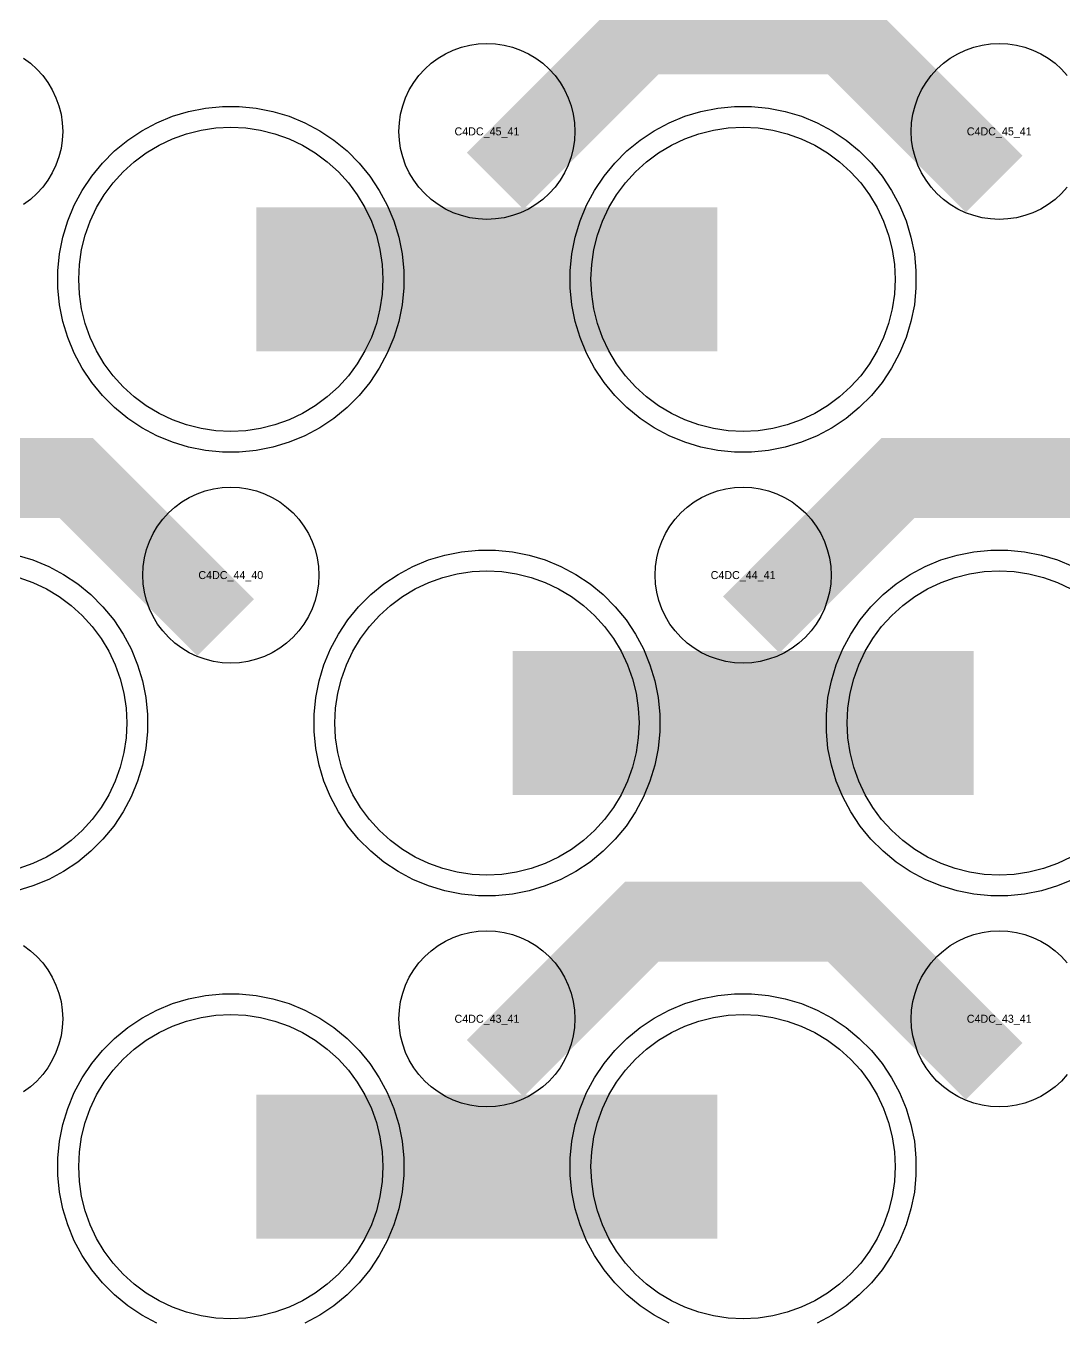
# Model space of a CAD drawing. Extents: x -11880 to 11880, y -14992 to 14992.
# Drawn here: x 976 to 1300.3, y -8929.8 to -8525.1 of the extents above; entities that cross this region are included whole.
import ezdxf
from ezdxf.enums import TextEntityAlignment as Align

# ---------------------------------------------------------------- set-up
doc = ezdxf.new("R2010")
doc.units = 0
doc.header["$MEASUREMENT"] = 0
for name, color, linetype in [('GDS_775_DT_237', 138, 'CONTINUOUS'), ('RDL1_FS', 34, 'CONTINUOUS'), ('RDL_BS', 160, 'CONTINUOUS')]:
    doc.layers.add(name, color=color, linetype=linetype)

msp = doc.modelspace()

# ---------------------------------------------------------------- linework, layer by layer
at = {"layer": 'RDL1_FS'}
for points in [[(1040, -8651.689), (1035.343, -8651.46), (1030.732, -8650.776), (1026.209, -8649.644), (1021.819, -8648.072), (1017.605, -8646.08), (1013.605, -8643.682), (1009.86, -8640.904), (1006.406, -8637.774), (1003.276, -8634.32), (1000.498, -8630.575), (998.1, -8626.575), (996.108, -8622.361), (994.536, -8617.971), (993.404, -8613.448), (992.72, -8608.837), (992.491, -8604.18), (992.72, -8599.523), (993.404, -8594.912), (994.536, -8590.389), (996.108, -8585.999), (998.1, -8581.785), (1000.498, -8577.785), (1003.276, -8574.04), (1006.406, -8570.586), (1009.86, -8567.456), (1013.605, -8564.678), (1017.605, -8562.28), (1021.819, -8560.288), (1026.209, -8558.716), (1030.732, -8557.584), (1035.343, -8556.9), (1040, -8556.671), (1044.657, -8556.9), (1049.268, -8557.584), (1053.791, -8558.716), (1058.181, -8560.288), (1062.395, -8562.28), (1066.395, -8564.678), (1070.14, -8567.456), (1073.594, -8570.586), (1076.724, -8574.04), (1079.502, -8577.785), (1081.9, -8581.785), (1083.892, -8585.999), (1085.464, -8590.389), (1086.596, -8594.912), (1087.28, -8599.523), (1087.509, -8604.18), (1087.28, -8608.837), (1086.596, -8613.448), (1085.464, -8617.971), (1083.892, -8622.361), (1081.9, -8626.575), (1079.502, -8630.575), (1076.724, -8634.32), (1073.594, -8637.774), (1070.14, -8640.904), (1066.395, -8643.682), (1062.395, -8646.08), (1058.181, -8648.072), (1053.791, -8649.644), (1049.268, -8650.776), (1044.657, -8651.46)], [(1200, -8651.689), (1195.343, -8651.46), (1190.732, -8650.776), (1186.209, -8649.644), (1181.819, -8648.072), (1177.605, -8646.08), (1173.605, -8643.682), (1169.86, -8640.904), (1166.406, -8637.774), (1163.276, -8634.32), (1160.498, -8630.575), (1158.1, -8626.575), (1156.108, -8622.361), (1154.536, -8617.971), (1153.404, -8613.448), (1152.72, -8608.837), (1152.491, -8604.18), (1152.72, -8599.523), (1153.404, -8594.912), (1154.536, -8590.389), (1156.108, -8585.999), (1158.1, -8581.785), (1160.498, -8577.785), (1163.276, -8574.04), (1166.406, -8570.586), (1169.86, -8567.456), (1173.605, -8564.678), (1177.605, -8562.28), (1181.819, -8560.288), (1186.209, -8558.716), (1190.732, -8557.584), (1195.343, -8556.9), (1200, -8556.671), (1204.657, -8556.9), (1209.268, -8557.584), (1213.791, -8558.716), (1218.181, -8560.288), (1222.395, -8562.28), (1226.395, -8564.678), (1230.14, -8567.456), (1233.594, -8570.586), (1236.724, -8574.04), (1239.502, -8577.785), (1241.9, -8581.785), (1243.892, -8585.999), (1245.464, -8590.389), (1246.596, -8594.912), (1247.28, -8599.523), (1247.509, -8604.18), (1247.28, -8608.837), (1246.596, -8613.448), (1245.464, -8617.971), (1243.892, -8622.361), (1241.9, -8626.575), (1239.502, -8630.575), (1236.724, -8634.32), (1233.594, -8637.774), (1230.14, -8640.904), (1226.395, -8643.682), (1222.395, -8646.08), (1218.181, -8648.072), (1213.791, -8649.644), (1209.268, -8650.776), (1204.657, -8651.46)], [(1120, -8790.254), (1115.343, -8790.025), (1110.732, -8789.341), (1106.209, -8788.209), (1101.819, -8786.637), (1097.605, -8784.645), (1093.605, -8782.247), (1089.86, -8779.469), (1086.406, -8776.339), (1083.276, -8772.885), (1080.498, -8769.14), (1078.1, -8765.14), (1076.108, -8760.926), (1074.536, -8756.536), (1073.404, -8752.013), (1072.72, -8747.402), (1072.491, -8742.745), (1072.72, -8738.088), (1073.404, -8733.477), (1074.536, -8728.954), (1076.108, -8724.564), (1078.1, -8720.35), (1080.498, -8716.35), (1083.276, -8712.605), (1086.406, -8709.151), (1089.86, -8706.021), (1093.605, -8703.243), (1097.605, -8700.845), (1101.819, -8698.853), (1106.209, -8697.281), (1110.732, -8696.149), (1115.343, -8695.465), (1120, -8695.236), (1124.657, -8695.465), (1129.268, -8696.149), (1133.791, -8697.281), (1138.181, -8698.853), (1142.395, -8700.845), (1146.395, -8703.243), (1150.14, -8706.021), (1153.594, -8709.151), (1156.724, -8712.605), (1159.502, -8716.35), (1161.9, -8720.35), (1163.892, -8724.564), (1165.464, -8728.954), (1166.596, -8733.477), (1167.28, -8738.088), (1167.509, -8742.745), (1167.28, -8747.402), (1166.596, -8752.013), (1165.464, -8756.536), (1163.892, -8760.926), (1161.9, -8765.14), (1159.502, -8769.14), (1156.724, -8772.885), (1153.594, -8776.339), (1150.14, -8779.469), (1146.395, -8782.247), (1142.395, -8784.645), (1138.181, -8786.637), (1133.791, -8788.209), (1129.268, -8789.341), (1124.657, -8790.025)], [(1040, -8928.819), (1035.343, -8928.59), (1030.732, -8927.906), (1026.209, -8926.774), (1021.819, -8925.202), (1017.605, -8923.21), (1013.605, -8920.812), (1009.86, -8918.034), (1006.406, -8914.904), (1003.276, -8911.45), (1000.498, -8907.705), (998.1, -8903.705), (996.108, -8899.491), (994.536, -8895.101), (993.404, -8890.578), (992.72, -8885.967), (992.491, -8881.31), (992.72, -8876.653), (993.404, -8872.042), (994.536, -8867.519), (996.108, -8863.129), (998.1, -8858.915), (1000.498, -8854.915), (1003.276, -8851.17), (1006.406, -8847.716), (1009.86, -8844.586), (1013.605, -8841.808), (1017.605, -8839.41), (1021.819, -8837.418), (1026.209, -8835.846), (1030.732, -8834.714), (1035.343, -8834.03), (1040, -8833.801), (1044.657, -8834.03), (1049.268, -8834.714), (1053.791, -8835.846), (1058.181, -8837.418), (1062.395, -8839.41), (1066.395, -8841.808), (1070.14, -8844.586), (1073.594, -8847.716), (1076.724, -8851.17), (1079.502, -8854.915), (1081.9, -8858.915), (1083.892, -8863.129), (1085.464, -8867.519), (1086.596, -8872.042), (1087.28, -8876.653), (1087.509, -8881.31), (1087.28, -8885.967), (1086.596, -8890.578), (1085.464, -8895.101), (1083.892, -8899.491), (1081.9, -8903.705), (1079.502, -8907.705), (1076.724, -8911.45), (1073.594, -8914.904), (1070.14, -8918.034), (1066.395, -8920.812), (1062.395, -8923.21), (1058.181, -8925.202), (1053.791, -8926.774), (1049.268, -8927.906), (1044.657, -8928.59)], [(1200, -8928.819), (1195.343, -8928.59), (1190.732, -8927.906), (1186.209, -8926.774), (1181.819, -8925.202), (1177.605, -8923.21), (1173.605, -8920.812), (1169.86, -8918.034), (1166.406, -8914.904), (1163.276, -8911.45), (1160.498, -8907.705), (1158.1, -8903.705), (1156.108, -8899.491), (1154.536, -8895.101), (1153.404, -8890.578), (1152.72, -8885.967), (1152.491, -8881.31), (1152.72, -8876.653), (1153.404, -8872.042), (1154.536, -8867.519), (1156.108, -8863.129), (1158.1, -8858.915), (1160.498, -8854.915), (1163.276, -8851.17), (1166.406, -8847.716), (1169.86, -8844.586), (1173.605, -8841.808), (1177.605, -8839.41), (1181.819, -8837.418), (1186.209, -8835.846), (1190.732, -8834.714), (1195.343, -8834.03), (1200, -8833.801), (1204.657, -8834.03), (1209.268, -8834.714), (1213.791, -8835.846), (1218.181, -8837.418), (1222.395, -8839.41), (1226.395, -8841.808), (1230.14, -8844.586), (1233.594, -8847.716), (1236.724, -8851.17), (1239.502, -8854.915), (1241.9, -8858.915), (1243.892, -8863.129), (1245.464, -8867.519), (1246.596, -8872.042), (1247.28, -8876.653), (1247.509, -8881.31), (1247.28, -8885.967), (1246.596, -8890.578), (1245.464, -8895.101), (1243.892, -8899.491), (1241.9, -8903.705), (1239.502, -8907.705), (1236.724, -8911.45), (1233.594, -8914.904), (1230.14, -8918.034), (1226.395, -8920.812), (1222.395, -8923.21), (1218.181, -8925.202), (1213.791, -8926.774), (1209.268, -8927.906), (1204.657, -8928.59)]]:
    msp.add_lwpolyline(points, close=True, dxfattribs=at)
for points in [[(1048.002, -8604.18, 45, 45, 0), (1120.002, -8604.18, 45, 45, 0)], [(1120.002, -8604.18, 45, 45, 0), (1192.002, -8604.18, 45, 45, 0)], [(1128.002, -8742.745, 45, 45, 0), (1200.002, -8742.745, 45, 45, 0)], [(1200.002, -8742.745, 45, 45, 0), (1272.002, -8742.745, 45, 45, 0)], [(1048.002, -8881.31, 45, 45, 0), (1120.002, -8881.31, 45, 45, 0)], [(1120.002, -8881.31, 45, 45, 0), (1192.002, -8881.31, 45, 45, 0)]]:
    msp.add_lwpolyline(points, format="xyseb", dxfattribs=at)
for points in [[(973.791, -8697.281), (978.181, -8698.853), (982.395, -8700.845), (986.395, -8703.243), (990.14, -8706.021), (993.594, -8709.151), (996.724, -8712.605), (999.502, -8716.35), (1001.9, -8720.35), (1003.892, -8724.564), (1005.464, -8728.954), (1006.596, -8733.477), (1007.28, -8738.088), (1007.509, -8742.745), (1007.28, -8747.402), (1006.596, -8752.013), (1005.464, -8756.536), (1003.892, -8760.926), (1001.9, -8765.14), (999.502, -8769.14), (996.724, -8772.885), (993.594, -8776.339), (990.14, -8779.469), (986.395, -8782.247), (982.395, -8784.645), (978.181, -8786.637), (973.791, -8788.209)], [(1302.395, -8784.645), (1298.181, -8786.637), (1293.791, -8788.209), (1289.268, -8789.341), (1284.657, -8790.025), (1280, -8790.254), (1275.343, -8790.025), (1270.732, -8789.341), (1266.209, -8788.209), (1261.819, -8786.637), (1257.605, -8784.645), (1253.605, -8782.247), (1249.86, -8779.469), (1246.406, -8776.339), (1243.276, -8772.885), (1240.498, -8769.14), (1238.1, -8765.14), (1236.108, -8760.926), (1234.536, -8756.536), (1233.404, -8752.013), (1232.72, -8747.402), (1232.491, -8742.745), (1232.72, -8738.088), (1233.404, -8733.477), (1234.536, -8728.954), (1236.108, -8724.564), (1238.1, -8720.35), (1240.498, -8716.35), (1243.276, -8712.605), (1246.406, -8709.151), (1249.86, -8706.021), (1253.605, -8703.243), (1257.605, -8700.845), (1261.819, -8698.853), (1266.209, -8697.281), (1270.732, -8696.149), (1275.343, -8695.465), (1280, -8695.236), (1284.657, -8695.465), (1289.268, -8696.149), (1293.791, -8697.281), (1298.181, -8698.853), (1302.395, -8700.845)]]:
    msp.add_lwpolyline(points, dxfattribs=at)
at = {"layer": 'RDL_BS'}
for points in [[(1122.562, -8573.494, 25, 25, 0), (1168.377, -8527.679, 25, 25, 0), (1201.93, -8527.679, 25, 25, 0)], [(1278.401, -8574.393, 25, 25, 0), (1231.687, -8527.679, 25, 25, 0), (1201.929, -8527.679, 25, 25, 0)], [(1038.401, -8712.958, 25, 25, 0), (991.687, -8666.244, 25, 25, 0), (961.929, -8666.244, 25, 25, 0)], [(1202.562, -8712.059, 25, 25, 0), (1248.377, -8666.244, 25, 25, 0), (1281.93, -8666.244, 25, 25, 0)], [(1358.401, -8712.958, 25, 25, 0), (1311.687, -8666.244, 25, 25, 0), (1281.929, -8666.244, 25, 25, 0)], [(1122.562, -8850.624, 25, 25, 0), (1168.377, -8804.809, 25, 25, 0), (1201.93, -8804.809, 25, 25, 0)], [(1278.401, -8851.523, 25, 25, 0), (1231.687, -8804.809, 25, 25, 0), (1201.929, -8804.809, 25, 25, 0)]]:
    msp.add_lwpolyline(points, format="xyseb", dxfattribs=at)
for points in [[(1120, -8585.486), (1117.307, -8585.354), (1114.635, -8584.958), (1112.016, -8584.301), (1109.481, -8583.394), (1107.044, -8582.242), (1104.72, -8580.849), (1102.557, -8579.246), (1100.558, -8577.434), (1098.746, -8575.435), (1097.143, -8573.272), (1095.75, -8570.948), (1094.598, -8568.511), (1093.691, -8565.976), (1093.034, -8563.357), (1092.638, -8560.685), (1092.506, -8557.992), (1092.638, -8555.299), (1093.034, -8552.627), (1093.691, -8550.008), (1094.598, -8547.473), (1095.75, -8545.036), (1097.143, -8542.712), (1098.746, -8540.549), (1100.558, -8538.55), (1102.557, -8536.738), (1104.72, -8535.135), (1107.044, -8533.742), (1109.481, -8532.59), (1112.016, -8531.683), (1114.635, -8531.026), (1117.307, -8530.63), (1120, -8530.498), (1122.693, -8530.63), (1125.365, -8531.026), (1127.984, -8531.683), (1130.519, -8532.59), (1132.956, -8533.742), (1135.28, -8535.135), (1137.443, -8536.738), (1139.442, -8538.55), (1141.254, -8540.549), (1142.857, -8542.712), (1144.25, -8545.036), (1145.402, -8547.473), (1146.309, -8550.008), (1146.966, -8552.627), (1147.362, -8555.299), (1147.494, -8557.992), (1147.362, -8560.685), (1146.966, -8563.357), (1146.309, -8565.976), (1145.402, -8568.511), (1144.25, -8570.948), (1142.857, -8573.272), (1141.254, -8575.435), (1139.442, -8577.434), (1137.443, -8579.246), (1135.28, -8580.849), (1132.956, -8582.242), (1130.519, -8583.394), (1127.984, -8584.301), (1125.365, -8584.958), (1122.693, -8585.354)], [(1037.356, -8658.18), (1032.062, -8657.663), (1026.835, -8656.617), (1021.795, -8655.086), (1016.885, -8653.055), (1012.223, -8650.563), (1007.809, -8647.616), (1003.708, -8644.254), (999.926, -8640.472), (996.564, -8636.371), (993.617, -8631.957), (991.125, -8627.295), (989.094, -8622.385), (987.563, -8617.345), (986.517, -8612.118), (986, -8606.824), (986, -8601.536), (986.517, -8596.242), (987.563, -8591.015), (989.094, -8585.975), (991.125, -8581.065), (993.617, -8576.403), (996.564, -8571.989), (999.926, -8567.888), (1003.708, -8564.106), (1007.809, -8560.744), (1012.223, -8557.797), (1016.885, -8555.305), (1021.795, -8553.274), (1026.835, -8551.743), (1032.062, -8550.697), (1037.356, -8550.18), (1042.644, -8550.18), (1047.938, -8550.697), (1053.165, -8551.743), (1058.205, -8553.274), (1063.115, -8555.305), (1067.777, -8557.797), (1072.191, -8560.744), (1076.292, -8564.106), (1080.074, -8567.888), (1083.436, -8571.989), (1086.383, -8576.403), (1088.875, -8581.065), (1090.906, -8585.975), (1092.437, -8591.015), (1093.483, -8596.242), (1094, -8601.536), (1094, -8606.824), (1093.483, -8612.118), (1092.437, -8617.345), (1090.906, -8622.385), (1088.875, -8627.295), (1086.383, -8631.957), (1083.436, -8636.371), (1080.074, -8640.472), (1076.292, -8644.254), (1072.191, -8647.616), (1067.777, -8650.563), (1063.115, -8653.055), (1058.205, -8655.086), (1053.165, -8656.617), (1047.938, -8657.663), (1042.644, -8658.18)], [(1197.356, -8658.18), (1192.062, -8657.663), (1186.835, -8656.617), (1181.795, -8655.086), (1176.885, -8653.055), (1172.223, -8650.563), (1167.809, -8647.616), (1163.708, -8644.254), (1159.926, -8640.472), (1156.564, -8636.371), (1153.617, -8631.957), (1151.125, -8627.295), (1149.094, -8622.385), (1147.563, -8617.345), (1146.517, -8612.118), (1146, -8606.824), (1146, -8601.536), (1146.517, -8596.242), (1147.563, -8591.015), (1149.094, -8585.975), (1151.125, -8581.065), (1153.617, -8576.403), (1156.564, -8571.989), (1159.926, -8567.888), (1163.708, -8564.106), (1167.809, -8560.744), (1172.223, -8557.797), (1176.885, -8555.305), (1181.795, -8553.274), (1186.835, -8551.743), (1192.062, -8550.697), (1197.356, -8550.18), (1202.644, -8550.18), (1207.938, -8550.697), (1213.165, -8551.743), (1218.205, -8553.274), (1223.115, -8555.305), (1227.777, -8557.797), (1232.191, -8560.744), (1236.292, -8564.106), (1240.074, -8567.888), (1243.436, -8571.989), (1246.383, -8576.403), (1248.875, -8581.065), (1250.906, -8585.975), (1252.437, -8591.015), (1253.483, -8596.242), (1254, -8601.536), (1254, -8606.824), (1253.483, -8612.118), (1252.437, -8617.345), (1250.906, -8622.385), (1248.875, -8627.295), (1246.383, -8631.957), (1243.436, -8636.371), (1240.074, -8640.472), (1236.292, -8644.254), (1232.191, -8647.616), (1227.777, -8650.563), (1223.115, -8653.055), (1218.205, -8655.086), (1213.165, -8656.617), (1207.938, -8657.663), (1202.644, -8658.18)], [(1040, -8724.051), (1037.307, -8723.919), (1034.635, -8723.523), (1032.016, -8722.866), (1029.481, -8721.959), (1027.044, -8720.807), (1024.72, -8719.414), (1022.557, -8717.811), (1020.558, -8715.999), (1018.746, -8714), (1017.143, -8711.837), (1015.75, -8709.513), (1014.598, -8707.076), (1013.691, -8704.541), (1013.034, -8701.922), (1012.638, -8699.25), (1012.506, -8696.557), (1012.638, -8693.864), (1013.034, -8691.192), (1013.691, -8688.573), (1014.598, -8686.038), (1015.75, -8683.601), (1017.143, -8681.277), (1018.746, -8679.114), (1020.558, -8677.115), (1022.557, -8675.303), (1024.72, -8673.7), (1027.044, -8672.307), (1029.481, -8671.155), (1032.016, -8670.248), (1034.635, -8669.591), (1037.307, -8669.195), (1040, -8669.063), (1042.693, -8669.195), (1045.365, -8669.591), (1047.984, -8670.248), (1050.519, -8671.155), (1052.956, -8672.307), (1055.28, -8673.7), (1057.443, -8675.303), (1059.442, -8677.115), (1061.254, -8679.114), (1062.857, -8681.277), (1064.25, -8683.601), (1065.402, -8686.038), (1066.309, -8688.573), (1066.966, -8691.192), (1067.362, -8693.864), (1067.494, -8696.557), (1067.362, -8699.25), (1066.966, -8701.922), (1066.309, -8704.541), (1065.402, -8707.076), (1064.25, -8709.513), (1062.857, -8711.837), (1061.254, -8714), (1059.442, -8715.999), (1057.443, -8717.811), (1055.28, -8719.414), (1052.956, -8720.807), (1050.519, -8721.959), (1047.984, -8722.866), (1045.365, -8723.523), (1042.693, -8723.919)], [(1200, -8724.051), (1197.307, -8723.919), (1194.635, -8723.523), (1192.016, -8722.866), (1189.481, -8721.959), (1187.044, -8720.807), (1184.72, -8719.414), (1182.557, -8717.811), (1180.558, -8715.999), (1178.746, -8714), (1177.143, -8711.837), (1175.75, -8709.513), (1174.598, -8707.076), (1173.691, -8704.541), (1173.034, -8701.922), (1172.638, -8699.25), (1172.506, -8696.557), (1172.638, -8693.864), (1173.034, -8691.192), (1173.691, -8688.573), (1174.598, -8686.038), (1175.75, -8683.601), (1177.143, -8681.277), (1178.746, -8679.114), (1180.558, -8677.115), (1182.557, -8675.303), (1184.72, -8673.7), (1187.044, -8672.307), (1189.481, -8671.155), (1192.016, -8670.248), (1194.635, -8669.591), (1197.307, -8669.195), (1200, -8669.063), (1202.693, -8669.195), (1205.365, -8669.591), (1207.984, -8670.248), (1210.519, -8671.155), (1212.956, -8672.307), (1215.28, -8673.7), (1217.443, -8675.303), (1219.442, -8677.115), (1221.254, -8679.114), (1222.857, -8681.277), (1224.25, -8683.601), (1225.402, -8686.038), (1226.309, -8688.573), (1226.966, -8691.192), (1227.362, -8693.864), (1227.494, -8696.557), (1227.362, -8699.25), (1226.966, -8701.922), (1226.309, -8704.541), (1225.402, -8707.076), (1224.25, -8709.513), (1222.857, -8711.837), (1221.254, -8714), (1219.442, -8715.999), (1217.443, -8717.811), (1215.28, -8719.414), (1212.956, -8720.807), (1210.519, -8721.959), (1207.984, -8722.866), (1205.365, -8723.523), (1202.693, -8723.919)], [(1117.356, -8796.745), (1112.062, -8796.228), (1106.835, -8795.182), (1101.795, -8793.651), (1096.885, -8791.62), (1092.223, -8789.128), (1087.809, -8786.181), (1083.708, -8782.819), (1079.926, -8779.037), (1076.564, -8774.936), (1073.617, -8770.522), (1071.125, -8765.86), (1069.094, -8760.95), (1067.563, -8755.91), (1066.517, -8750.683), (1066, -8745.389), (1066, -8740.101), (1066.517, -8734.807), (1067.563, -8729.58), (1069.094, -8724.54), (1071.125, -8719.63), (1073.617, -8714.968), (1076.564, -8710.554), (1079.926, -8706.453), (1083.708, -8702.671), (1087.809, -8699.309), (1092.223, -8696.362), (1096.885, -8693.87), (1101.795, -8691.839), (1106.835, -8690.308), (1112.062, -8689.262), (1117.356, -8688.745), (1122.644, -8688.745), (1127.938, -8689.262), (1133.165, -8690.308), (1138.205, -8691.839), (1143.115, -8693.87), (1147.777, -8696.362), (1152.191, -8699.309), (1156.292, -8702.671), (1160.074, -8706.453), (1163.436, -8710.554), (1166.383, -8714.968), (1168.875, -8719.63), (1170.906, -8724.54), (1172.437, -8729.58), (1173.483, -8734.807), (1174, -8740.101), (1174, -8745.389), (1173.483, -8750.683), (1172.437, -8755.91), (1170.906, -8760.95), (1168.875, -8765.86), (1166.383, -8770.522), (1163.436, -8774.936), (1160.074, -8779.037), (1156.292, -8782.819), (1152.191, -8786.181), (1147.777, -8789.128), (1143.115, -8791.62), (1138.205, -8793.651), (1133.165, -8795.182), (1127.938, -8796.228), (1122.644, -8796.745)], [(1120, -8862.616), (1117.307, -8862.484), (1114.635, -8862.088), (1112.016, -8861.431), (1109.481, -8860.524), (1107.044, -8859.372), (1104.72, -8857.979), (1102.557, -8856.376), (1100.558, -8854.564), (1098.746, -8852.565), (1097.143, -8850.402), (1095.75, -8848.078), (1094.598, -8845.641), (1093.691, -8843.106), (1093.034, -8840.487), (1092.638, -8837.815), (1092.506, -8835.122), (1092.638, -8832.429), (1093.034, -8829.757), (1093.691, -8827.138), (1094.598, -8824.603), (1095.75, -8822.166), (1097.143, -8819.842), (1098.746, -8817.679), (1100.558, -8815.68), (1102.557, -8813.868), (1104.72, -8812.265), (1107.044, -8810.872), (1109.481, -8809.72), (1112.016, -8808.813), (1114.635, -8808.156), (1117.307, -8807.76), (1120, -8807.628), (1122.693, -8807.76), (1125.365, -8808.156), (1127.984, -8808.813), (1130.519, -8809.72), (1132.956, -8810.872), (1135.28, -8812.265), (1137.443, -8813.868), (1139.442, -8815.68), (1141.254, -8817.679), (1142.857, -8819.842), (1144.25, -8822.166), (1145.402, -8824.603), (1146.309, -8827.138), (1146.966, -8829.757), (1147.362, -8832.429), (1147.494, -8835.122), (1147.362, -8837.815), (1146.966, -8840.487), (1146.309, -8843.106), (1145.402, -8845.641), (1144.25, -8848.078), (1142.857, -8850.402), (1141.254, -8852.565), (1139.442, -8854.564), (1137.443, -8856.376), (1135.28, -8857.979), (1132.956, -8859.372), (1130.519, -8860.524), (1127.984, -8861.431), (1125.365, -8862.088), (1122.693, -8862.484)]]:
    msp.add_lwpolyline(points, close=True, dxfattribs=at)
for points in [[(1301.254, -8575.435), (1299.442, -8577.434), (1297.443, -8579.246), (1295.28, -8580.849), (1292.956, -8582.242), (1290.519, -8583.394), (1287.984, -8584.301), (1285.365, -8584.958), (1282.693, -8585.354), (1280, -8585.486), (1277.307, -8585.354), (1274.635, -8584.958), (1272.016, -8584.301), (1269.481, -8583.394), (1267.044, -8582.242), (1264.72, -8580.849), (1262.557, -8579.246), (1260.558, -8577.434), (1258.746, -8575.435), (1257.143, -8573.272), (1255.75, -8570.948), (1254.598, -8568.511), (1253.691, -8565.976), (1253.034, -8563.357), (1252.638, -8560.685), (1252.506, -8557.992), (1252.638, -8555.299), (1253.034, -8552.627), (1253.691, -8550.008), (1254.598, -8547.473), (1255.75, -8545.036), (1257.143, -8542.712), (1258.746, -8540.549), (1260.558, -8538.55), (1262.557, -8536.738), (1264.72, -8535.135), (1267.044, -8533.742), (1269.481, -8532.59), (1272.016, -8531.683), (1274.635, -8531.026), (1277.307, -8530.63), (1280, -8530.498), (1282.693, -8530.63), (1285.365, -8531.026), (1287.984, -8531.683), (1290.519, -8532.59), (1292.956, -8533.742), (1295.28, -8535.135), (1297.443, -8536.738), (1299.442, -8538.55), (1301.254, -8540.549)], [(975.28, -8535.135), (977.443, -8536.738), (979.442, -8538.55), (981.254, -8540.549), (982.857, -8542.712), (984.25, -8545.036), (985.402, -8547.473), (986.309, -8550.008), (986.966, -8552.627), (987.362, -8555.299), (987.494, -8557.992), (987.362, -8560.685), (986.966, -8563.357), (986.309, -8565.976), (985.402, -8568.511), (984.25, -8570.948), (982.857, -8573.272), (981.254, -8575.435), (979.442, -8577.434), (977.443, -8579.246), (975.28, -8580.849)], [(973.165, -8690.308), (978.205, -8691.839), (983.115, -8693.87), (987.777, -8696.362), (992.191, -8699.309), (996.292, -8702.671), (1000.074, -8706.453), (1003.436, -8710.554), (1006.383, -8714.968), (1008.875, -8719.63), (1010.906, -8724.54), (1012.437, -8729.58), (1013.483, -8734.807), (1014, -8740.101), (1014, -8745.389), (1013.483, -8750.683), (1012.437, -8755.91), (1010.906, -8760.95), (1008.875, -8765.86), (1006.383, -8770.522), (1003.436, -8774.936), (1000.074, -8779.037), (996.292, -8782.819), (992.191, -8786.181), (987.777, -8789.128), (983.115, -8791.62), (978.205, -8793.651), (973.165, -8795.182)], [(1303.115, -8791.62), (1298.205, -8793.651), (1293.165, -8795.182), (1287.938, -8796.228), (1282.644, -8796.745), (1277.356, -8796.745), (1272.062, -8796.228), (1266.835, -8795.182), (1261.795, -8793.651), (1256.885, -8791.62), (1252.223, -8789.128), (1247.809, -8786.181), (1243.708, -8782.819), (1239.926, -8779.037), (1236.564, -8774.936), (1233.617, -8770.522), (1231.125, -8765.86), (1229.094, -8760.95), (1227.563, -8755.91), (1226.517, -8750.683), (1226, -8745.389), (1226, -8740.101), (1226.517, -8734.807), (1227.563, -8729.58), (1229.094, -8724.54), (1231.125, -8719.63), (1233.617, -8714.968), (1236.564, -8710.554), (1239.926, -8706.453), (1243.708, -8702.671), (1247.809, -8699.309), (1252.223, -8696.362), (1256.885, -8693.87), (1261.795, -8691.839), (1266.835, -8690.308), (1272.062, -8689.262), (1277.356, -8688.745), (1282.644, -8688.745), (1287.938, -8689.262), (1293.165, -8690.308), (1298.205, -8691.839), (1303.115, -8693.87)], [(1301.254, -8852.565), (1299.442, -8854.564), (1297.443, -8856.376), (1295.28, -8857.979), (1292.956, -8859.372), (1290.519, -8860.524), (1287.984, -8861.431), (1285.365, -8862.088), (1282.693, -8862.484), (1280, -8862.616), (1277.307, -8862.484), (1274.635, -8862.088), (1272.016, -8861.431), (1269.481, -8860.524), (1267.044, -8859.372), (1264.72, -8857.979), (1262.557, -8856.376), (1260.558, -8854.564), (1258.746, -8852.565), (1257.143, -8850.402), (1255.75, -8848.078), (1254.598, -8845.641), (1253.691, -8843.106), (1253.034, -8840.487), (1252.638, -8837.815), (1252.506, -8835.122), (1252.638, -8832.429), (1253.034, -8829.757), (1253.691, -8827.138), (1254.598, -8824.603), (1255.75, -8822.166), (1257.143, -8819.842), (1258.746, -8817.679), (1260.558, -8815.68), (1262.557, -8813.868), (1264.72, -8812.265), (1267.044, -8810.872), (1269.481, -8809.72), (1272.016, -8808.813), (1274.635, -8808.156), (1277.307, -8807.76), (1280, -8807.628), (1282.693, -8807.76), (1285.365, -8808.156), (1287.984, -8808.813), (1290.519, -8809.72), (1292.956, -8810.872), (1295.28, -8812.265), (1297.443, -8813.868), (1299.442, -8815.68), (1301.254, -8817.679)], [(975.28, -8812.265), (977.443, -8813.868), (979.442, -8815.68), (981.254, -8817.679), (982.857, -8819.842), (984.25, -8822.166), (985.402, -8824.603), (986.309, -8827.138), (986.966, -8829.757), (987.362, -8832.429), (987.494, -8835.122), (987.362, -8837.815), (986.966, -8840.487), (986.309, -8843.106), (985.402, -8845.641), (984.25, -8848.078), (982.857, -8850.402), (981.254, -8852.565), (979.442, -8854.564), (977.443, -8856.376), (975.28, -8857.979)], [(1016.885, -8930.185), (1012.223, -8927.693), (1007.809, -8924.746), (1003.708, -8921.384), (999.926, -8917.602), (996.564, -8913.501), (993.617, -8909.087), (991.125, -8904.425), (989.094, -8899.515), (987.563, -8894.475), (986.517, -8889.248), (986, -8883.954), (986, -8878.666), (986.517, -8873.372), (987.563, -8868.145), (989.094, -8863.105), (991.125, -8858.195), (993.617, -8853.533), (996.564, -8849.119), (999.926, -8845.018), (1003.708, -8841.236), (1007.809, -8837.874), (1012.223, -8834.927), (1016.885, -8832.435), (1021.795, -8830.404), (1026.835, -8828.873), (1032.062, -8827.827), (1037.356, -8827.31), (1042.644, -8827.31), (1047.938, -8827.827), (1053.165, -8828.873), (1058.205, -8830.404), (1063.115, -8832.435), (1067.777, -8834.927), (1072.191, -8837.874), (1076.292, -8841.236), (1080.074, -8845.018), (1083.436, -8849.119), (1086.383, -8853.533), (1088.875, -8858.195), (1090.906, -8863.105), (1092.437, -8868.145), (1093.483, -8873.372), (1094, -8878.666), (1094, -8883.954), (1093.483, -8889.248), (1092.437, -8894.475), (1090.906, -8899.515), (1088.875, -8904.425), (1086.383, -8909.087), (1083.436, -8913.501), (1080.074, -8917.602), (1076.292, -8921.384), (1072.191, -8924.746), (1067.777, -8927.693), (1063.115, -8930.185)], [(1176.885, -8930.185), (1172.223, -8927.693), (1167.809, -8924.746), (1163.708, -8921.384), (1159.926, -8917.602), (1156.564, -8913.501), (1153.617, -8909.087), (1151.125, -8904.425), (1149.094, -8899.515), (1147.563, -8894.475), (1146.517, -8889.248), (1146, -8883.954), (1146, -8878.666), (1146.517, -8873.372), (1147.563, -8868.145), (1149.094, -8863.105), (1151.125, -8858.195), (1153.617, -8853.533), (1156.564, -8849.119), (1159.926, -8845.018), (1163.708, -8841.236), (1167.809, -8837.874), (1172.223, -8834.927), (1176.885, -8832.435), (1181.795, -8830.404), (1186.835, -8828.873), (1192.062, -8827.827), (1197.356, -8827.31), (1202.644, -8827.31), (1207.938, -8827.827), (1213.165, -8828.873), (1218.205, -8830.404), (1223.115, -8832.435), (1227.777, -8834.927), (1232.191, -8837.874), (1236.292, -8841.236), (1240.074, -8845.018), (1243.436, -8849.119), (1246.383, -8853.533), (1248.875, -8858.195), (1250.906, -8863.105), (1252.437, -8868.145), (1253.483, -8873.372), (1254, -8878.666), (1254, -8883.954), (1253.483, -8889.248), (1252.437, -8894.475), (1250.906, -8899.515), (1248.875, -8904.425), (1246.383, -8909.087), (1243.436, -8913.501), (1240.074, -8917.602), (1236.292, -8921.384), (1232.191, -8924.746), (1227.777, -8927.693), (1223.115, -8930.185)]]:
    msp.add_lwpolyline(points, dxfattribs=at)

# ---------------------------------------------------------------- texts
at = {"layer": 'GDS_775_DT_237'}
for s, p in [('C4DC_45_41', (1120, -8557.992)), ('C4DC_45_41', (1120, -8557.992)), ('C4DC_45_41', (1280, -8557.992)), ('C4DC_45_41', (1280, -8557.992)), ('C4DC_44_40', (1040, -8696.557)), ('C4DC_44_40', (1040, -8696.557)), ('C4DC_44_41', (1200, -8696.557)), ('C4DC_44_41', (1200, -8696.557)), ('C4DC_43_41', (1120, -8835.122)), ('C4DC_43_41', (1120, -8835.122)), ('C4DC_43_41', (1280, -8835.122)), ('C4DC_43_41', (1280, -8835.122))]:
    msp.add_text(s, height=2.5, dxfattribs=at).set_placement(p, align=Align.MIDDLE_CENTER)

doc.saveas('drawing.dxf')
